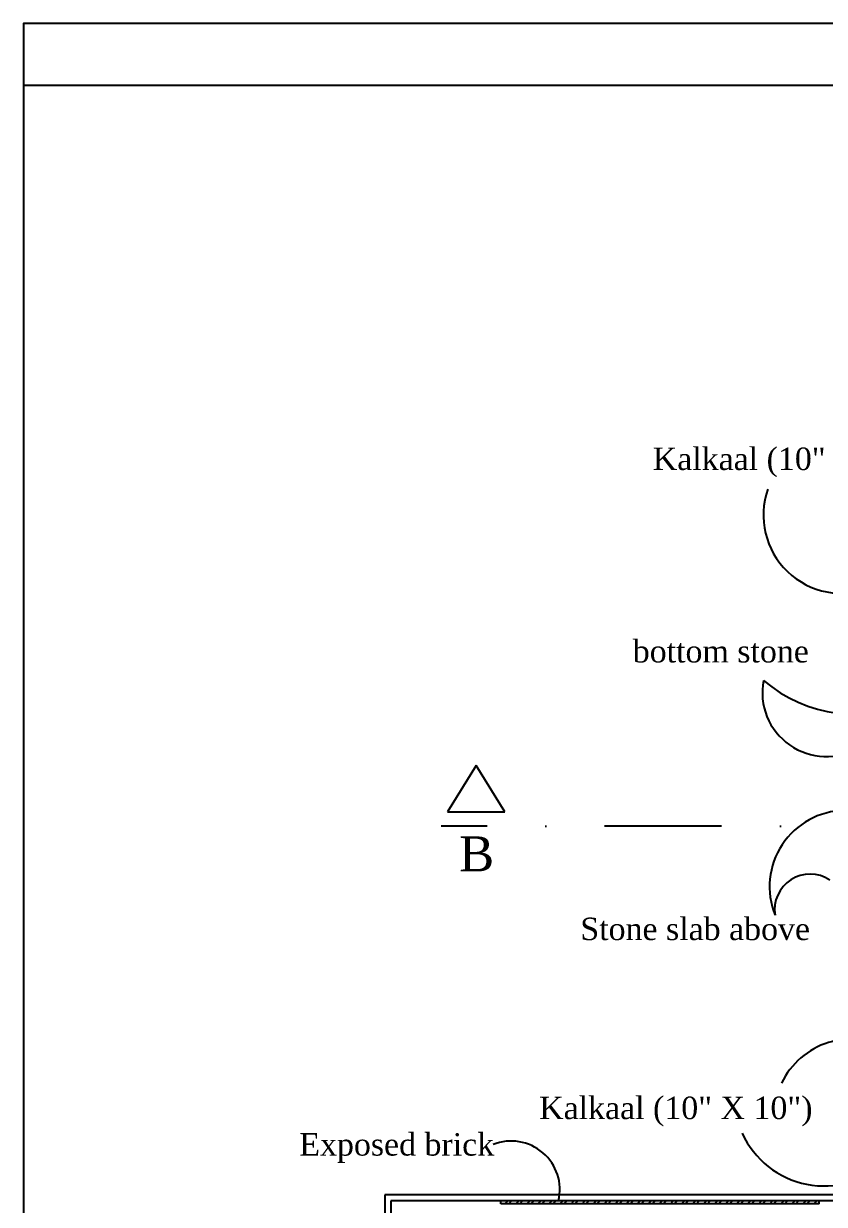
# Model space of a CAD drawing. Extents: x 13301 to 18078, y -1439 to 1911.
# Drawn here: x 13794.4 to 13999.6, y 551.4 to 853.8 of the extents above; entities that cross this region are included whole.
import ezdxf

# ---------------------------------------------------------------- set-up
doc = ezdxf.new("R2010")
doc.units = 0
doc.header["$LTSCALE"] = 20
doc.header["$MEASUREMENT"] = 0
doc.linetypes.add('DASHDOT', pattern=[1, 0.5, -0.25, 0, -0.25])
doc.layers.get('0').update_dxf_attribs({"linetype": 'CONTINUOUS'})
for name, color, linetype in [('border', 230, 'CONTINUOUS'), ('DETTEXT', 7, 'CONTINUOUS'), ('HATCH', 252, 'CONTINUOUS'), ('Secline', 13, 'CONTINUOUS'), ('wall', 13, 'CONTINUOUS')]:
    doc.layers.add(name, color=color, linetype=linetype)
doc.layers.add('correct', color=230, linetype='CONTINUOUS', plot=False)
doc.styles.add('style5', font='TIMES.TTF')

msp = doc.modelspace()

# ---------------------------------------------------------------- hatches: boundary and pattern name
at = {"layer": 'HATCH'}
h = msp.add_hatch(dxfattribs=at)
h.set_pattern_fill('STEEL', color=256, scale=16, style=0)
h.set_pattern_definition([(45, (0, 0), (-1.41421356, 1.41421356), []), (45, (0, 1), (-1.41421356, 1.41421356), [])])
h.paths.add_polyline_path([(13916.7, 552.29), (13916.7, 551.54), (13998.2, 551.54), (13998.2, 552.29)])

# ---------------------------------------------------------------- linework, layer by layer
for p, q in [((13886.95, 553.79), (13886.95, 424.79)), ((14008.45, 553.79), (13886.95, 553.79))]:
    msp.add_line(p, q)
at = {"color": 8}
msp.add_line((13998.2, 552.29), (13916.7, 552.29), dxfattribs=at)
at = {"layer": 'border'}
msp.add_line((14786.854, 837.963), (13794.405, 837.963), dxfattribs=at)
at = {"layer": 'correct', "color": 3}
msp.add_lwpolyline([(13794.405, -339.116), (14786.854, -339.116), (14786.854, 853.823), (13794.405, 853.823)], close=True, dxfattribs=at)
at = {"layer": 'DETTEXT'}
for centre, radius, start, end in [((14004.036, 727.977), 20.104, 160.84672, 291.63989), ((14007.475, 713.232), 36.303, 229.64309, 1.67144), ((14000.031, 682.473), 16.359, 169.0945, 300.96879), ((14005.132, 632.692), 19.604, 91.31093, 201.72277), ((13995.918, 626.855), 9.108, 56.46347, 188.96401), ((14006.731, 573.604), 20.18, 61.21173, 153.98677), ((13999.523, 579.216), 23.12, 204.6588, 312.93757), ((13919.34, 555.146), 12.447, 346.73488, 111.92823)]:
    msp.add_arc(centre, radius, start, end, dxfattribs=at)
at = {"layer": 'Secline', "linetype": 'DASHDOT', "ltscale": 3}
msp.add_line((14754.534, 648.29), (13901.384, 648.29), dxfattribs=at)
at = {"layer": 'Secline', "linetype": 'DASHDOT', "ltscale": 5}
msp.add_lwpolyline([(13910.353, 663.808), (13902.969, 651.883), (13917.737, 651.883)], close=True, dxfattribs=at)
at = {"layer": 'wall'}
for p, q in [((13888.45, 552.29), (13888.45, 533.54)), ((13916.7, 552.29), (13888.45, 552.29)), ((13916.7, 551.54), (13916.7, 552.29)), ((13998.2, 551.54), (13916.7, 551.54)), ((14069.95, 552.29), (13998.2, 552.29)), ((13998.2, 551.54), (13998.2, 552.29))]:
    msp.add_line(p, q, dxfattribs=at)

# ---------------------------------------------------------------- texts
at = {"layer": 'DETTEXT', "style": 'style5'}
for s, p in [('Kalkaal (10" X 10")', (13955.597, 739.478)), ('bottom stone', (13950.481, 690.184)), ('Stone slab above', (13937.042, 619.069)), ('Kalkaal (10" X 10")', (13926.495, 573.212)), ('Exposed brick', (13865.043, 563.869))]:
    msp.add_text(s, height=5.75, dxfattribs=at).set_placement(p)
at = {"layer": 'Secline', "linetype": 'DASHDOT', "ltscale": 5, "style": 'style5'}
msp.add_text('B', height=8.937, dxfattribs=at).set_placement((13905.972, 636.7))

doc.saveas('drawing.dxf')
